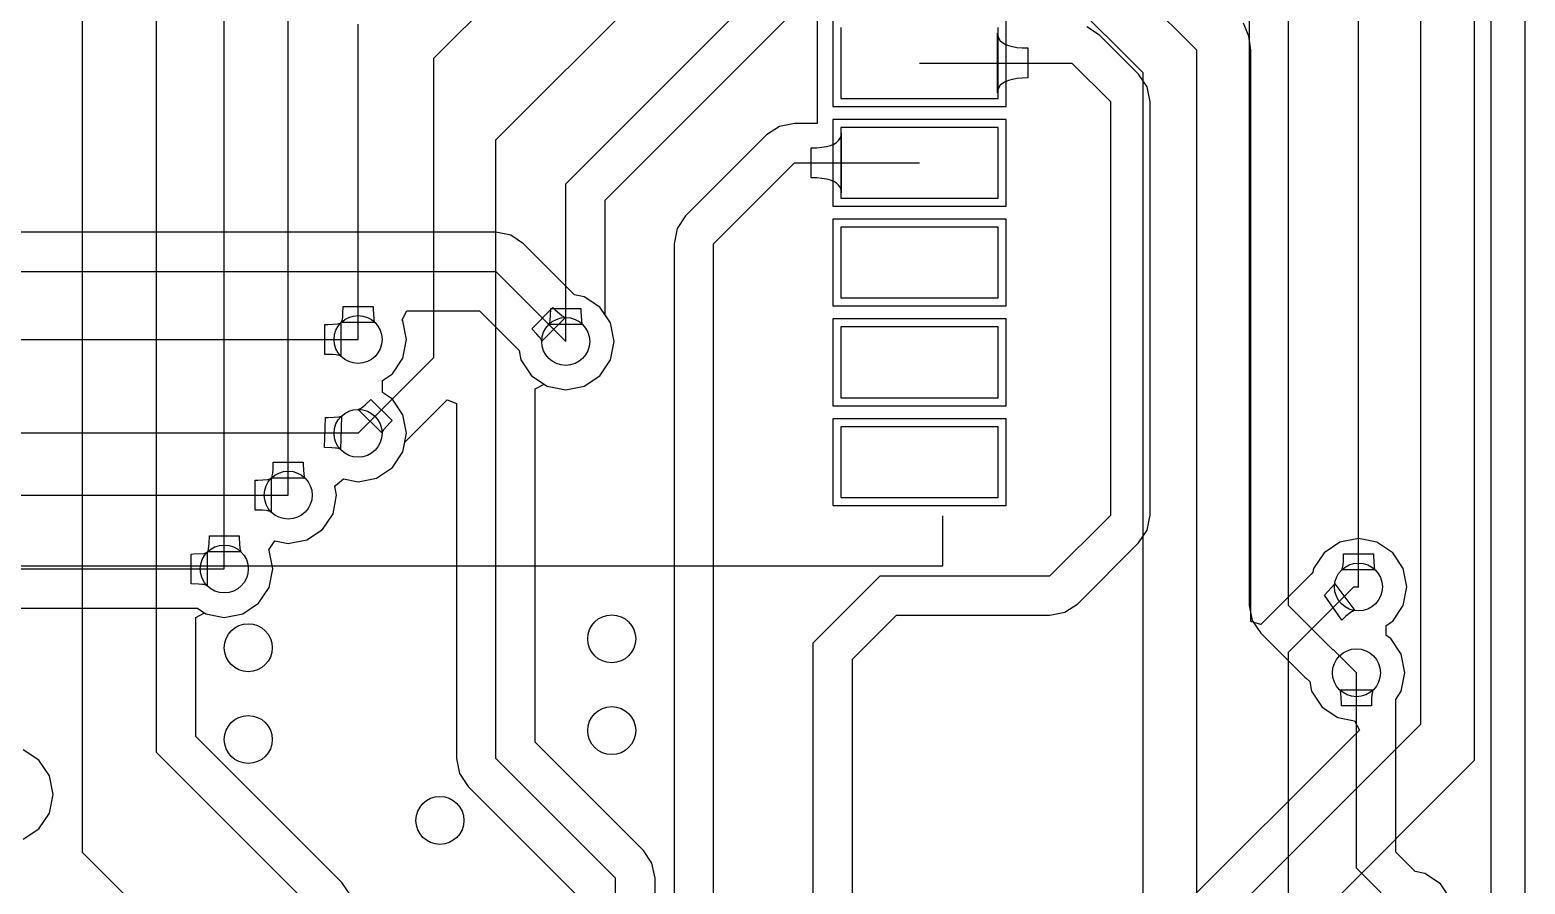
# Model space of a CAD drawing. Header units: millimetres. Extents: x 36 to 139, y 37 to 145.
# Drawn here: x 119.83 to 138.85, y 100.35 to 111.22 of the extents above; entities that cross this region are included whole.
import ezdxf

# ---------------------------------------------------------------- set-up
doc = ezdxf.new("R2010")
doc.units = ezdxf.units.MM
for name, color, linetype in [('BottomLayer', 5, 'Continuous'), ('KeepOutLayer', 6, 'Continuous'), ('MultiLayer', 9, 'Continuous'), ('TopLayer', 1, 'Continuous'), ('TopOverlay', 2, 'Continuous'), ('TopPaste', 8, 'Continuous'), ('TopSolder', 216, 'Continuous')]:
    doc.layers.add(name, color=color, linetype=linetype)

# ---------------------------------------------------------------- blocks, each defined once
blk = doc.blocks.new('ESP32_WROVER_B_45')
at = {"layer": 'TopLayer'}
for p, q in [((8.1, -5.9), (8.1, -6.8)), ((10.1, -6.8), (10.1, -5.9)), ((8.1, -6.8), (10.1, -6.8)), ((8.1, -7.17), (8.1, -8.07)), ((10.1, -7.17), (8.1, -7.17)), ((10.1, -8.07), (10.1, -7.17)), ((8.1, -8.07), (10.1, -8.07)), ((8.1, -8.44), (8.1, -9.34)), ((10.1, -8.44), (8.1, -8.44)), ((10.1, -9.34), (10.1, -8.44)), ((8.1, -9.34), (10.1, -9.34)), ((8.1, -9.71), (8.1, -10.61)), ((10.1, -9.71), (8.1, -9.71)), ((10.1, -10.61), (10.1, -9.71)), ((8.1, -10.61), (10.1, -10.61)), ((8.1, -10.98), (8.1, -11.88)), ((10.1, -10.98), (8.1, -10.98)), ((10.1, -11.88), (10.1, -10.98)), ((8.1, -11.88), (10.1, -11.88))]:
    blk.add_line(p, q, dxfattribs=at)
at = {"layer": 'TopOverlay'}
for p, q in [((9.397, -12.75), (9.397, -12.115)), ((-9.399, -12.75), (9.397, -12.75))]:
    blk.add_line(p, q, dxfattribs=at)
at = {"layer": 'TopPaste'}
for p, q in [((8.1, -5.9), (8.1, -6.8)), ((10.1, -6.8), (10.1, -5.9)), ((8.1, -6.8), (10.1, -6.8)), ((8.1, -7.17), (8.1, -8.07)), ((10.1, -7.17), (8.1, -7.17)), ((10.1, -8.07), (10.1, -7.17)), ((8.1, -8.07), (10.1, -8.07)), ((8.1, -8.44), (8.1, -9.34)), ((10.1, -8.44), (8.1, -8.44)), ((10.1, -9.34), (10.1, -8.44)), ((8.1, -9.34), (10.1, -9.34)), ((8.1, -9.71), (8.1, -10.61)), ((10.1, -9.71), (8.1, -9.71)), ((10.1, -10.61), (10.1, -9.71)), ((8.1, -10.61), (10.1, -10.61)), ((8.1, -10.98), (8.1, -11.88)), ((10.1, -10.98), (8.1, -10.98)), ((10.1, -11.88), (10.1, -10.98)), ((8.1, -11.88), (10.1, -11.88))]:
    blk.add_line(p, q, dxfattribs=at)
at = {"layer": 'TopSolder'}
for p, q in [((7.998, -5.798), (7.998, -6.902)), ((10.202, -6.902), (10.202, -5.798)), ((7.998, -6.902), (10.202, -6.902)), ((7.998, -7.068), (7.998, -8.172)), ((10.202, -7.068), (7.998, -7.068)), ((10.202, -8.172), (10.202, -7.068)), ((7.998, -8.172), (10.202, -8.172)), ((7.998, -8.338), (7.998, -9.442)), ((10.202, -8.338), (7.998, -8.338)), ((10.202, -9.442), (10.202, -8.338)), ((7.998, -9.442), (10.202, -9.442)), ((7.998, -9.608), (7.998, -10.712)), ((10.202, -9.608), (7.998, -9.608)), ((10.202, -10.712), (10.202, -9.608)), ((7.998, -10.712), (10.202, -10.712)), ((7.998, -10.878), (7.998, -11.982)), ((10.202, -10.878), (7.998, -10.878)), ((10.202, -11.982), (10.202, -10.878)), ((7.998, -11.982), (10.202, -11.982))]:
    blk.add_line(p, q, dxfattribs=at)

msp = doc.modelspace()

# ---------------------------------------------------------------- linework, layer by layer
at = {"layer": 'BottomLayer'}
for p, q in [((138.413, 129.486), (138.413, 96.856)), ((131.025, 114.607), (134.671, 110.961)), ((130.74, 113.92), (133.984, 110.676)), ((135.334, 111.139), (135.266, 111.304)), ((135.358, 110.961), (135.334, 111.139)), ((134.671, 99.447), (134.671, 110.961)), ((135.358, 103.688), (135.358, 110.961)), ((133.984, 110.676), (133.984, 99.447)), ((125.755, 108.642), (111.455, 108.642)), ((125.947, 108.604), (125.755, 108.642)), ((126.109, 108.495), (125.947, 108.604)), ((126.757, 107.847), (126.109, 108.495)), ((111.455, 108.142), (125.755, 108.142)), ((125.755, 108.142), (126.644, 107.253)), ((126.758, 107.847), (126.757, 107.847)), ((126.88, 107.822), (126.758, 107.847)), ((126.212, 107.415), (126.482, 107.685)), ((126.482, 107.685), (126.506, 107.661)), ((126.506, 107.661), (126.6, 107.578)), ((127.08, 107.689), (126.88, 107.822)), ((127.214, 107.489), (127.08, 107.689)), ((123.582, 107.468), (123.617, 107.469)), ((123.582, 107.087), (123.582, 107.468)), ((123.617, 107.469), (123.742, 107.477)), ((123.742, 107.477), (123.757, 107.48)), ((123.757, 107.48), (123.77, 107.483)), ((123.77, 107.483), (123.779, 107.487)), ((123.779, 107.487), (123.785, 107.491)), ((123.785, 107.491), (123.785, 107.065)), ((124.562, 107.529), (124.622, 107.641)), ((124.573, 107.514), (124.562, 107.529)), ((124.619, 107.278), (124.573, 107.514)), ((124.622, 107.641), (125.548, 107.641)), ((125.548, 107.641), (126.05, 107.139)), ((126.641, 107.557), (126.34, 107.256)), ((126.6, 107.578), (126.614, 107.569)), ((126.614, 107.569), (126.625, 107.562)), ((126.625, 107.562), (126.634, 107.559)), ((126.634, 107.559), (126.641, 107.557)), ((127.261, 107.253), (127.214, 107.489)), ((112.039, 107.278), (124.003, 107.278)), ((124.573, 107.042), (124.619, 107.278)), ((126.277, 107.347), (126.212, 107.415)), ((126.308, 107.312), (126.277, 107.347)), ((126.319, 107.297), (126.308, 107.312)), ((126.328, 107.283), (126.319, 107.297)), ((126.335, 107.272), (126.328, 107.283)), ((126.338, 107.263), (126.335, 107.272)), ((123.676, 107.085), (123.582, 107.087)), ((123.723, 107.082), (123.676, 107.085)), ((123.742, 107.079), (123.723, 107.082)), ((126.05, 107.139), (126.075, 107.017)), ((126.34, 107.256), (126.338, 107.263)), ((127.214, 107.017), (127.261, 107.253)), ((123.757, 107.076), (123.742, 107.079)), ((123.77, 107.073), (123.757, 107.076)), ((123.779, 107.069), (123.77, 107.073)), ((123.785, 107.065), (123.779, 107.069)), ((124.439, 106.842), (124.573, 107.042)), ((126.075, 107.017), (126.208, 106.817)), ((127.08, 106.817), (127.214, 107.017)), ((124.312, 106.757), (124.439, 106.842)), ((124.312, 106.605), (124.312, 106.757)), ((126.208, 106.817), (126.408, 106.683)), ((126.88, 106.683), (127.08, 106.817)), ((124.439, 106.52), (124.312, 106.605)), ((124.573, 106.32), (124.439, 106.52)), ((126.408, 106.683), (126.644, 106.636)), ((126.644, 106.636), (126.88, 106.683)), ((124.619, 106.084), (124.573, 106.32)), ((123.576, 105.902), (123.589, 106.283)), ((123.589, 106.283), (123.623, 106.283)), ((123.623, 106.283), (123.764, 106.293)), ((123.764, 106.293), (123.776, 106.296)), ((123.776, 106.296), (123.785, 106.299)), ((123.791, 106.303), (123.78, 105.877)), ((123.785, 106.299), (123.791, 106.303)), ((112.682, 106.092), (123.995, 106.092)), ((123.995, 106.092), (124.003, 106.084)), ((124.573, 105.848), (124.619, 106.084)), ((123.67, 105.899), (123.576, 105.902)), ((123.717, 105.895), (123.67, 105.899)), ((123.736, 105.893), (123.717, 105.895)), ((123.752, 105.889), (123.736, 105.893)), ((123.764, 105.886), (123.752, 105.889)), ((123.773, 105.881), (123.764, 105.886)), ((123.78, 105.877), (123.773, 105.881)), ((124.439, 105.648), (124.573, 105.848)), ((124.239, 105.514), (124.439, 105.648)), ((122.693, 105.487), (122.728, 105.488)), ((122.693, 105.106), (122.693, 105.487)), ((122.728, 105.488), (122.853, 105.496)), ((122.853, 105.496), (122.868, 105.499)), ((122.868, 105.499), (122.881, 105.502)), ((122.881, 105.502), (122.89, 105.506)), ((122.89, 105.506), (122.896, 105.51)), ((122.896, 105.51), (122.896, 105.083)), ((123.709, 105.406), (123.716, 105.42)), ((123.73, 105.297), (123.709, 105.406)), ((123.716, 105.42), (123.819, 105.504)), ((123.819, 105.504), (124.003, 105.468)), ((124.003, 105.468), (124.239, 105.514)), ((113.716, 105.297), (123.114, 105.297)), ((123.684, 105.061), (123.73, 105.297)), ((122.787, 105.104), (122.693, 105.106)), ((122.834, 105.101), (122.787, 105.104)), ((122.853, 105.098), (122.834, 105.101)), ((122.868, 105.095), (122.853, 105.098)), ((122.881, 105.092), (122.868, 105.095)), ((122.89, 105.088), (122.881, 105.092)), ((122.896, 105.083), (122.89, 105.088)), ((123.55, 104.861), (123.684, 105.061)), ((123.35, 104.727), (123.55, 104.861)), ((122.866, 104.6), (122.942, 104.714)), ((122.942, 104.714), (123.114, 104.68)), ((123.114, 104.68), (123.35, 104.727)), ((136.492, 104.698), (136.292, 104.564)), ((136.728, 104.745), (136.492, 104.698)), ((136.964, 104.698), (136.728, 104.745)), ((137.164, 104.564), (136.964, 104.698)), ((121.88, 104.547), (121.915, 104.548)), ((121.88, 104.166), (121.88, 104.547)), ((121.915, 104.548), (122.04, 104.556)), ((122.04, 104.556), (122.056, 104.559)), ((122.056, 104.559), (122.068, 104.562)), ((122.068, 104.562), (122.077, 104.566)), ((122.077, 104.566), (122.083, 104.57)), ((122.083, 104.57), (122.083, 104.144)), ((122.871, 104.593), (122.866, 104.6)), ((122.918, 104.357), (122.871, 104.593)), ((136.292, 104.564), (136.158, 104.364)), ((137.298, 104.364), (137.164, 104.564)), ((114.63, 104.357), (122.301, 104.357)), ((122.871, 104.121), (122.918, 104.357)), ((136.127, 104.292), (135.486, 103.651)), ((136.149, 104.317), (136.127, 104.292)), ((136.158, 104.364), (136.149, 104.317)), ((137.345, 104.128), (137.298, 104.364)), ((121.974, 104.164), (121.88, 104.166)), ((122.021, 104.161), (121.974, 104.164)), ((122.04, 104.158), (122.021, 104.161)), ((122.056, 104.155), (122.04, 104.158)), ((122.068, 104.152), (122.056, 104.155)), ((122.077, 104.148), (122.068, 104.152)), ((122.083, 104.144), (122.077, 104.148)), ((122.737, 103.921), (122.871, 104.121)), ((135.839, 103.297), (136.67, 104.128)), ((136.295, 104.023), (136.426, 104.166)), ((136.426, 104.166), (136.684, 103.827)), ((136.67, 104.128), (136.728, 104.128)), ((136.728, 104.128), (136.735, 104.128)), ((137.298, 103.892), (137.345, 104.128)), ((119.296, 103.857), (121.961, 103.857)), ((121.961, 103.857), (122.065, 103.787)), ((122.537, 103.787), (122.737, 103.921)), ((136.517, 103.706), (136.295, 104.023)), ((137.164, 103.692), (137.298, 103.892)), ((122.065, 103.787), (122.301, 103.74)), ((122.301, 103.74), (122.537, 103.787)), ((135.485, 103.65), (135.358, 103.688)), ((136.564, 103.751), (136.517, 103.706)), ((136.605, 103.786), (136.564, 103.751)), ((136.622, 103.799), (136.605, 103.786)), ((136.638, 103.81), (136.622, 103.799)), ((136.652, 103.818), (136.638, 103.81)), ((136.665, 103.824), (136.652, 103.818)), ((136.675, 103.827), (136.665, 103.824)), ((136.684, 103.827), (136.675, 103.827)), ((137.082, 103.637), (137.164, 103.692)), ((135.486, 103.651), (135.485, 103.65)), ((137.082, 103.51), (137.082, 103.637)), ((137.139, 103.472), (137.082, 103.51)), ((137.273, 103.272), (137.139, 103.472)), ((135.839, 99.97), (135.839, 103.297)), ((137.319, 103.036), (137.273, 103.272)), ((136.703, 100.547), (136.703, 103.036)), ((137.273, 102.8), (137.319, 103.036)), ((136.494, 102.812), (136.489, 102.819)), ((136.489, 102.819), (136.916, 102.819)), ((136.498, 102.803), (136.494, 102.812)), ((136.501, 102.791), (136.498, 102.803)), ((136.504, 102.775), (136.501, 102.791)), ((136.512, 102.65), (136.504, 102.775)), ((136.895, 102.71), (136.893, 102.615)), ((136.899, 102.757), (136.895, 102.71)), ((136.902, 102.775), (136.899, 102.757)), ((136.905, 102.791), (136.902, 102.775)), ((136.908, 102.803), (136.905, 102.791)), ((136.912, 102.812), (136.908, 102.803)), ((136.916, 102.819), (136.912, 102.812)), ((137.203, 102.696), (137.273, 102.8)), ((136.512, 102.615), (136.512, 102.65)), ((136.893, 102.615), (136.512, 102.615)), ((137.203, 100.754), (137.203, 102.696)), ((119.943, 101.923), (119.743, 102.057)), ((120.077, 101.723), (119.943, 101.923)), ((120.124, 101.487), (120.077, 101.723)), ((120.077, 101.251), (120.124, 101.487)), ((119.943, 101.051), (120.077, 101.251)), ((119.743, 100.917), (119.943, 101.051)), ((137.45, 100.507), (137.203, 100.754)), ((136.703, 100.547), (137.338, 99.912)), ((137.451, 100.506), (137.45, 100.507)), ((137.574, 100.482), (137.451, 100.506)), ((137.774, 100.348), (137.574, 100.482)), ((137.908, 100.148), (137.774, 100.348))]:
    msp.add_line(p, q, dxfattribs=at)
for centre in [(124.003, 107.278), (126.644, 107.253), (124.003, 106.084), (123.114, 105.297), (122.301, 104.357), (136.728, 104.128), (122.606, 103.355), (127.229, 103.468), (136.703, 103.036), (127.229, 102.3), (122.606, 102.187), (125.044, 101.157)]:
    msp.add_circle(centre, 0.305, dxfattribs=at)
at = {"layer": 'KeepOutLayer'}
msp.add_line((138.848, 44.921), (138.848, 129.921), dxfattribs=at)
at = {"layer": 'MultiLayer'}
for centre in [(124.003, 107.278), (126.644, 107.253), (124.003, 106.084), (123.114, 105.297), (122.301, 104.357), (136.728, 104.128), (122.606, 103.355), (127.229, 103.468), (136.703, 103.036), (127.229, 102.3), (122.606, 102.187), (125.044, 101.157)]:
    msp.add_circle(centre, 0.305, dxfattribs=at)
at = {"layer": 'TopLayer'}
for p, q in [((138.204, 101.922), (138.204, 120.204)), ((137.523, 102.384), (137.523, 119.005)), ((136.728, 104.128), (136.728, 118.2)), ((135.839, 103.893), (135.839, 116.574)), ((135.339, 116.367), (135.339, 103.893)), ((124.968, 110.859), (129.108, 115)), ((121.437, 102.02), (121.437, 114.441)), ((120.498, 100.75), (120.498, 114.136)), ((125.755, 109.818), (129.274, 113.337)), ((122.301, 104.357), (122.301, 112.358)), ((126.644, 109.259), (129.452, 112.067)), ((123.114, 105.297), (123.114, 111.799)), ((127.145, 109.052), (129.659, 111.567)), ((129.844, 111.567), (129.844, 110.027)), ((124.003, 107.278), (124.003, 111.291)), ((132.138, 110.416), (132.138, 111.178)), ((132.138, 111.178), (132.142, 111.142)), ((132.142, 111.142), (132.153, 111.109)), ((132.153, 111.109), (132.172, 111.081)), ((132.172, 111.081), (132.199, 111.056)), ((133.436, 111.151), (133.274, 111.259)), ((133.932, 110.654), (133.436, 111.151)), ((132.199, 111.056), (132.234, 111.035)), ((132.234, 111.035), (132.276, 111.018)), ((132.276, 111.018), (132.326, 111.005)), ((132.326, 111.005), (132.384, 110.995)), ((132.384, 110.995), (132.449, 110.989)), ((132.449, 110.989), (132.522, 110.988)), ((132.522, 110.988), (132.522, 110.607)), ((124.968, 107.049), (124.968, 110.859)), ((131.144, 110.797), (133.082, 110.797)), ((133.082, 110.797), (133.579, 110.301)), ((132.172, 110.513), (132.153, 110.485)), ((132.199, 110.538), (132.172, 110.513)), ((132.234, 110.559), (132.199, 110.538)), ((132.276, 110.576), (132.234, 110.559)), ((132.326, 110.589), (132.276, 110.576)), ((132.384, 110.599), (132.326, 110.589)), ((132.449, 110.605), (132.384, 110.599)), ((132.522, 110.607), (132.449, 110.605)), ((134.041, 110.492), (133.932, 110.654)), ((132.142, 110.452), (132.138, 110.416)), ((132.153, 110.485), (132.142, 110.452)), ((134.079, 110.301), (134.041, 110.492)), ((133.579, 105.043), (133.579, 110.301)), ((134.079, 105.043), (134.079, 110.301)), ((129.362, 109.989), (129.2, 109.881)), ((129.554, 110.027), (129.362, 109.989)), ((129.844, 110.027), (129.554, 110.027)), ((125.755, 101.944), (125.755, 109.818)), ((129.2, 109.881), (128.17, 108.851)), ((129.962, 109.735), (130.012, 109.748)), ((130.012, 109.748), (130.054, 109.765)), ((130.054, 109.765), (130.089, 109.786)), ((130.089, 109.786), (130.116, 109.811)), ((130.116, 109.811), (130.135, 109.839)), ((130.135, 109.839), (130.146, 109.872)), ((130.146, 109.872), (130.15, 109.908)), ((130.15, 109.908), (130.15, 109.146)), ((129.766, 109.718), (129.839, 109.719)), ((129.766, 109.337), (129.766, 109.718)), ((129.839, 109.719), (129.904, 109.725)), ((129.904, 109.725), (129.962, 109.735)), ((128.524, 108.497), (129.554, 109.527)), ((129.554, 109.527), (131.144, 109.527)), ((126.644, 107.253), (126.644, 109.259)), ((129.839, 109.335), (129.766, 109.337)), ((129.904, 109.329), (129.839, 109.335)), ((129.962, 109.319), (129.904, 109.329)), ((130.012, 109.306), (129.962, 109.319)), ((130.054, 109.289), (130.012, 109.306)), ((130.089, 109.268), (130.054, 109.289)), ((130.116, 109.243), (130.089, 109.268)), ((130.135, 109.215), (130.116, 109.243)), ((130.146, 109.182), (130.135, 109.215)), ((130.15, 109.146), (130.146, 109.182)), ((127.145, 107.594), (127.145, 109.052)), ((128.17, 108.851), (128.062, 108.689)), ((128.062, 108.689), (128.024, 108.497)), ((128.024, 108.497), (128.024, 95.967)), ((128.524, 94.832), (128.524, 108.497)), ((123.81, 107.605), (123.812, 107.699)), ((123.812, 107.699), (124.193, 107.699)), ((124.193, 107.699), (124.194, 107.664)), ((124.194, 107.664), (124.202, 107.539)), ((126.452, 107.579), (126.454, 107.673)), ((126.454, 107.673), (126.835, 107.673)), ((126.835, 107.673), (126.835, 107.639)), ((123.789, 107.496), (123.794, 107.502)), ((124.216, 107.496), (123.789, 107.496)), ((123.794, 107.502), (123.798, 107.511)), ((123.798, 107.511), (123.801, 107.523)), ((123.801, 107.523), (123.804, 107.539)), ((123.804, 107.539), (123.807, 107.558)), ((123.807, 107.558), (123.81, 107.605)), ((124.202, 107.539), (124.205, 107.523)), ((124.205, 107.523), (124.208, 107.511)), ((124.208, 107.511), (124.212, 107.502)), ((124.212, 107.502), (124.216, 107.496)), ((126.431, 107.47), (126.435, 107.476)), ((126.858, 107.47), (126.431, 107.47)), ((126.435, 107.476), (126.439, 107.486)), ((126.439, 107.486), (126.443, 107.498)), ((126.443, 107.498), (126.446, 107.514)), ((126.446, 107.514), (126.448, 107.532)), ((126.448, 107.532), (126.452, 107.579)), ((126.835, 107.639), (126.843, 107.514)), ((126.843, 107.514), (126.846, 107.498)), ((126.846, 107.498), (126.85, 107.486)), ((126.85, 107.486), (126.853, 107.476)), ((126.853, 107.476), (126.858, 107.47)), ((127.145, 107.593), (127.145, 107.594)), ((127.214, 107.489), (127.145, 107.593)), ((127.261, 107.253), (127.214, 107.489)), ((127.214, 107.017), (127.261, 107.253)), ((124.003, 106.084), (124.968, 107.049)), ((127.08, 106.817), (127.214, 107.017)), ((126.256, 106.65), (126.368, 106.71)), ((126.368, 106.71), (126.408, 106.683)), ((126.88, 106.683), (127.08, 106.817)), ((124.098, 106.451), (124.166, 106.516)), ((124.166, 106.516), (124.435, 106.247)), ((124.598, 105.972), (125.138, 106.512)), ((125.138, 106.512), (125.255, 106.463)), ((126.256, 102.151), (126.256, 106.65)), ((126.408, 106.683), (126.644, 106.636)), ((126.644, 106.636), (126.88, 106.683)), ((124.006, 106.389), (124.013, 106.39)), ((124.308, 106.087), (124.006, 106.389)), ((124.013, 106.39), (124.022, 106.394)), ((124.022, 106.394), (124.034, 106.4)), ((124.034, 106.4), (124.047, 106.409)), ((124.047, 106.409), (124.062, 106.421)), ((124.062, 106.421), (124.098, 106.451)), ((125.255, 106.463), (125.255, 101.944)), ((124.411, 106.222), (124.328, 106.128)), ((124.435, 106.247), (124.411, 106.222)), ((124.309, 106.095), (124.308, 106.087)), ((124.313, 106.104), (124.309, 106.095)), ((124.319, 106.115), (124.313, 106.104)), ((124.328, 106.128), (124.319, 106.115)), ((124.573, 105.848), (124.597, 105.971)), ((124.597, 105.971), (124.598, 105.972)), ((124.439, 105.648), (124.573, 105.848)), ((122.915, 105.558), (122.918, 105.576)), ((122.918, 105.576), (122.921, 105.623)), ((122.921, 105.623), (122.923, 105.718)), ((122.923, 105.718), (123.304, 105.718)), ((123.304, 105.718), (123.305, 105.683)), ((123.305, 105.683), (123.313, 105.558)), ((124.239, 105.514), (124.439, 105.648)), ((122.9, 105.514), (122.905, 105.521)), ((123.327, 105.514), (122.9, 105.514)), ((122.905, 105.521), (122.909, 105.53)), ((122.909, 105.53), (122.912, 105.542)), ((122.912, 105.542), (122.915, 105.558)), ((123.313, 105.558), (123.316, 105.542)), ((123.316, 105.542), (123.319, 105.53)), ((123.319, 105.53), (123.323, 105.521)), ((123.323, 105.521), (123.327, 105.514)), ((123.709, 105.406), (123.716, 105.42)), ((123.73, 105.297), (123.709, 105.406)), ((123.716, 105.42), (123.819, 105.504)), ((123.819, 105.504), (124.003, 105.468)), ((124.003, 105.468), (124.239, 105.514)), ((123.684, 105.061), (123.73, 105.297)), ((123.55, 104.861), (123.684, 105.061)), ((132.804, 104.268), (133.579, 105.043)), ((134.041, 104.851), (134.079, 105.043)), ((123.35, 104.727), (123.55, 104.861)), ((133.932, 104.689), (134.041, 104.851)), ((122.099, 104.602), (122.102, 104.618)), ((122.102, 104.618), (122.105, 104.637)), ((122.105, 104.637), (122.108, 104.684)), ((122.108, 104.684), (122.111, 104.778)), ((122.111, 104.778), (122.492, 104.778)), ((122.492, 104.778), (122.492, 104.743)), ((122.492, 104.743), (122.5, 104.618)), ((122.5, 104.618), (122.503, 104.602)), ((122.866, 104.6), (122.942, 104.714)), ((122.942, 104.714), (123.114, 104.68)), ((123.114, 104.68), (123.35, 104.727)), ((133.158, 103.914), (133.932, 104.689)), ((122.088, 104.575), (122.092, 104.581)), ((122.514, 104.575), (122.088, 104.575)), ((122.092, 104.581), (122.096, 104.59)), ((122.096, 104.59), (122.099, 104.602)), ((122.503, 104.602), (122.506, 104.59)), ((122.506, 104.59), (122.51, 104.581)), ((122.51, 104.581), (122.514, 104.575)), ((122.871, 104.593), (122.866, 104.6)), ((122.918, 104.357), (122.871, 104.593)), ((136.532, 104.408), (136.536, 104.455)), ((136.536, 104.455), (136.538, 104.549)), ((136.538, 104.549), (136.919, 104.549)), ((136.919, 104.549), (136.919, 104.515)), ((136.919, 104.515), (136.927, 104.389)), ((122.871, 104.121), (122.918, 104.357)), ((129.794, 103.417), (130.645, 104.268)), ((130.645, 104.268), (132.804, 104.268)), ((136.515, 104.346), (136.519, 104.352)), ((136.942, 104.346), (136.515, 104.346)), ((136.519, 104.352), (136.523, 104.361)), ((136.523, 104.361), (136.526, 104.374)), ((136.526, 104.374), (136.529, 104.389)), ((136.529, 104.389), (136.532, 104.408)), ((136.927, 104.389), (136.93, 104.374)), ((136.93, 104.374), (136.933, 104.361)), ((136.933, 104.361), (136.937, 104.352)), ((136.937, 104.352), (136.942, 104.346)), ((122.737, 103.921), (122.871, 104.121)), ((122.537, 103.787), (122.737, 103.921)), ((132.995, 103.806), (133.158, 103.914)), ((135.339, 103.893), (135.377, 103.701)), ((135.839, 103.893), (136.399, 103.333)), ((121.938, 103.738), (122.05, 103.798)), ((121.938, 102.227), (121.938, 103.738)), ((122.05, 103.798), (122.065, 103.787)), ((122.065, 103.787), (122.301, 103.74)), ((122.301, 103.74), (122.537, 103.787)), ((130.294, 103.21), (130.852, 103.768)), ((130.852, 103.768), (132.804, 103.768)), ((132.804, 103.768), (132.995, 103.806)), ((135.377, 103.701), (135.486, 103.539)), ((135.486, 103.539), (136.045, 102.979)), ((129.794, 93.562), (129.794, 103.417)), ((136.399, 103.333), (136.406, 103.333)), ((136.406, 103.333), (136.703, 103.036)), ((130.294, 95.725), (130.294, 103.21)), ((136.045, 102.979), (136.067, 102.965)), ((136.067, 102.965), (136.109, 102.923)), ((136.109, 102.923), (136.133, 102.8)), ((136.703, 103.011), (136.703, 103.036)), ((136.133, 102.8), (136.267, 102.6)), ((136.267, 102.6), (136.467, 102.466)), ((132.334, 97.194), (137.523, 102.384)), ((136.467, 102.466), (136.678, 102.425)), ((136.678, 102.425), (136.74, 102.307)), ((123.798, 100.367), (121.938, 102.227)), ((127.633, 100.774), (126.256, 102.151)), ((136.74, 102.307), (131.98, 97.548)), ((121.437, 102.02), (123.444, 100.014)), ((125.255, 101.944), (125.293, 101.753)), ((125.755, 101.944), (127.279, 100.42)), ((134.849, 98.566), (138.204, 101.922)), ((125.293, 101.753), (125.402, 101.59)), ((125.402, 101.59), (126.779, 100.213)), ((120.498, 100.75), (121.895, 99.353)), ((127.741, 100.611), (127.633, 100.774)), ((127.78, 100.42), (127.741, 100.611)), ((123.906, 100.205), (123.798, 100.367)), ((127.279, 93.537), (127.279, 100.42)), ((127.78, 95.767), (127.78, 100.42))]:
    msp.add_line(p, q, dxfattribs=at)
for centre in [(124.003, 107.278), (126.644, 107.253), (124.003, 106.084), (123.114, 105.297), (122.301, 104.357), (136.728, 104.128), (122.606, 103.355), (127.229, 103.468), (136.703, 103.036), (127.229, 102.3), (122.606, 102.187), (125.044, 101.157)]:
    msp.add_circle(centre, 0.305, dxfattribs=at)

# ---------------------------------------------------------------- block references
msp.add_blockref('ESP32_WROVER_B_45', (122.044, 117.147))

doc.saveas('drawing.dxf')
